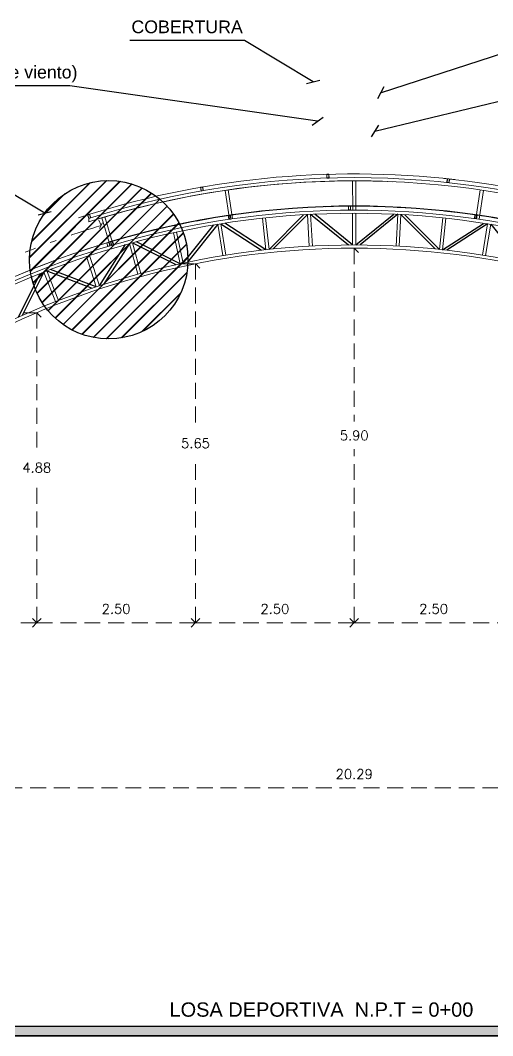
# Model space of a CAD drawing. Header units: metres. Extents: x 772934 to 773467, y 8442002 to 8442594.
# Drawn here: x 773136.92 to 773144.36, y 8442246.42 to 8442262.42 of the extents above; entities that cross this region are included whole.
import ezdxf

# ---------------------------------------------------------------- set-up
doc = ezdxf.new("R2010")
doc.units = ezdxf.units.M
doc.header["$PDMODE"] = 66
doc.linetypes.add('DASHDOT', pattern=[1, 0.5, -0.25, 0, -0.25])
doc.linetypes.add('DASHED2', pattern=[0.375, 0.25, -0.125])
for name, color, linetype, lineweight in [('0.15', 56, 'Continuous', 15), ('COTAS-01', 1, 'Continuous', 9), ('ELEMENTOS', 2, 'Continuous', 5), ('MURO...', 112, 'Continuous', 30), ('N.P.T', 61, 'DASHDOT', 9), ('TUB LAC 40x60', 5, 'Continuous', 13), ('TUB LAC 50x70', 88, 'Continuous', 13)]:
    doc.layers.add(name, color=color, linetype=linetype, lineweight=lineweight)
doc.layers.add('C-ROAD-PROF-PROJ', color=92, linetype='Continuous')
doc.layers.add('TEXTOS-CHICOS-03', color=3, linetype='Continuous')
doc.layers.add('DE JUEGO', color=7, linetype='DASHED2', lineweight=15, plot=False)
doc.styles.add('ARIAL', font='arial.ttf', dxfattribs={"width": 1.1})
doc.styles.get("Standard").update_dxf_attribs({"font": 'simplex.shx'})
doc.dimstyles.new('ESC. 1.1000 sin linea', dxfattribs={"dimscale": 0.689, "dimtxt": 0.22, "dimasz": 0.2, "dimexe": 0.03, "dimexo": 0.3, "dimgap": 0.2055, "dimtad": 1, "dimtih": 1, "dimtoh": 1, "dimzin": 1, "dimdsep": 46, "dimtxsty": 'Standard', "dimblk": 'OBLIQUE', "dimcen": 1, "dimclrd": 3, "dimclre": 2, "dimclrt": 256, "dimazin": 0, "dimtfac": 1, "dimtmove": 2, "dimatfit": 2, "dimldrblk": 'OBLIQUE', "dimfxl": 0.15, "dimtfillclr": 1, "dimlwd": -1, "dimlwe": -1, "dimarcsym": 0})
doc.dimstyles.new('ISO-25', dxfattribs={"dimscale": 0, "dimtxt": 0.18, "dimasz": 0.08, "dimexe": 0.09, "dimexo": 0.5, "dimgap": 0.35, "dimtad": 0, "dimtih": 1, "dimtoh": 1, "dimzin": 3, "dimtxsty": 'Standard', "dimblk": 'OBLIQUE', "dimcen": -3, "dimclrd": 256, "dimclre": 256, "dimadec": 0, "dimazin": 0, "dimtfac": 1, "dimtmove": 2, "dimatfit": 2, "dimldrblk": 'OBLIQUE', "dimfxl": 1, "dimfxlon": 1, "dimtolj": 2, "dimarcsym": 0})

# ---------------------------------------------------------------- blocks, each defined once
blk = doc.blocks.new('_Oblique')
at = {"color": 0, "linetype": 'ByBlock', "lineweight": -2}
blk.add_line((-0.5, -0.5), (0.5, 0.5), dxfattribs=at)
blk = doc.blocks.new('*D134')
at = {"layer": 'DE JUEGO', "color": 2, "transparency": 16777216}
for p, q in [((773136.972, 8442257.812), (773137.158, 8442257.812)), ((773136.972, 8442252.929), (773137.158, 8442252.929))]:
    blk.add_line(p, q, dxfattribs=at)
at = {"layer": 'DE JUEGO', "color": 3, "transparency": 16777216}
for p, q in [((773137.178, 8442257.812), (773137.178, 8442255.588)), ((773137.178, 8442252.929), (773137.178, 8442255.153))]:
    blk.add_line(p, q, dxfattribs=at)
at = {"layer": 'Defpoints', "color": 0, "transparency": 16777216}
for p in [(773137.178, 8442257.812), (773137.178, 8442252.929), (773137.178, 8442252.929)]:
    blk.add_point(p, dxfattribs=at)
at = {"layer": 'DE JUEGO', "color": 3, "transparency": 16777216, "xscale": 0.1378000000000003, "yscale": 0.1378000000000003, "zscale": 0.1378000000000003}
for p, rotation in [((773137.178, 8442257.812), 90), ((773137.178, 8442252.929), 270)]:
    blk.add_blockref('_Oblique', p, dxfattribs=dict(at, rotation=rotation))
at = {"layer": 'DE JUEGO', "transparency": 16777216, "insert": (773137.178, 8442255.371), "char_height": 0.1516, "attachment_point": 5}
blk.add_mtext('4.88', dxfattribs=at)
blk = doc.blocks.new('*D135')
at = {"layer": 'DE JUEGO', "color": 2, "transparency": 16777216}
for p, q in [((773139.472, 8442258.583), (773139.658, 8442258.583)), ((773139.472, 8442252.929), (773139.658, 8442252.929))]:
    blk.add_line(p, q, dxfattribs=at)
at = {"layer": 'DE JUEGO', "color": 3, "transparency": 16777216}
for p, q in [((773139.678, 8442258.583), (773139.678, 8442255.973)), ((773139.678, 8442252.929), (773139.678, 8442255.539))]:
    blk.add_line(p, q, dxfattribs=at)
at = {"layer": 'Defpoints', "color": 0, "transparency": 16777216}
for p in [(773139.678, 8442258.583), (773139.678, 8442252.929), (773139.678, 8442252.929)]:
    blk.add_point(p, dxfattribs=at)
at = {"layer": 'DE JUEGO', "color": 3, "transparency": 16777216, "xscale": 0.1378000000000003, "yscale": 0.1378000000000003, "zscale": 0.1378000000000003}
for p, rotation in [((773139.678, 8442258.583), 90), ((773139.678, 8442252.929), 270)]:
    blk.add_blockref('_Oblique', p, dxfattribs=dict(at, rotation=rotation))
at = {"layer": 'DE JUEGO', "transparency": 16777216, "insert": (773139.678, 8442255.756), "char_height": 0.1516, "attachment_point": 5}
blk.add_mtext('5.65', dxfattribs=at)
blk = doc.blocks.new('*D136')
at = {"layer": 'DE JUEGO', "color": 3, "transparency": 16777216}
for p, q in [((773142.178, 8442258.829), (773142.178, 8442256.097)), ((773142.178, 8442252.929), (773142.178, 8442255.662))]:
    blk.add_line(p, q, dxfattribs=at)
at = {"layer": 'DE JUEGO', "color": 2, "transparency": 16777216}
for p, q in [((773142.385, 8442258.829), (773142.199, 8442258.829)), ((773141.972, 8442252.929), (773142.158, 8442252.929))]:
    blk.add_line(p, q, dxfattribs=at)
at = {"layer": 'Defpoints', "color": 0, "transparency": 16777216}
for p in [(773142.178, 8442258.829), (773142.178, 8442252.929), (773142.178, 8442252.929)]:
    blk.add_point(p, dxfattribs=at)
at = {"layer": 'DE JUEGO', "color": 3, "transparency": 16777216, "xscale": 0.1378000000000003, "yscale": 0.1378000000000003, "zscale": 0.1378000000000003}
for p, rotation in [((773142.178, 8442258.829), 90), ((773142.178, 8442252.929), 270)]:
    blk.add_blockref('_Oblique', p, dxfattribs=dict(at, rotation=rotation))
at = {"layer": 'DE JUEGO', "transparency": 16777216, "insert": (773142.178, 8442255.879), "char_height": 0.1516, "attachment_point": 5}
blk.add_mtext('5.90', dxfattribs=at)
blk = doc.blocks.new('*D143')
at = {"layer": 'DE JUEGO', "color": 2, "transparency": 16777216}
for p, q in [((773142.178, 8442253.136), (773142.178, 8442252.95)), ((773144.678, 8442253.136), (773144.678, 8442252.95))]:
    blk.add_line(p, q, dxfattribs=at)
at = {"layer": 'DE JUEGO', "color": 3, "transparency": 16777216}
blk.add_line((773144.678, 8442252.929), (773142.178, 8442252.929), dxfattribs=at)
at = {"layer": 'Defpoints', "color": 0, "transparency": 16777216}
for p in [(773142.178, 8442252.929), (773142.178, 8442252.929), (773144.678, 8442252.929)]:
    blk.add_point(p, dxfattribs=at)
at = {"layer": 'DE JUEGO', "color": 3, "transparency": 16777216, "xscale": 0.1378000000000003, "yscale": 0.1378000000000003, "zscale": 0.1378000000000003, "rotation": 180}
blk.add_blockref('_Oblique', (773142.178, 8442252.929), dxfattribs=at)
at = {"layer": 'DE JUEGO', "color": 3, "transparency": 16777216, "xscale": 0.1378000000000003, "yscale": 0.1378000000000003, "zscale": 0.1378000000000003}
blk.add_blockref('_Oblique', (773144.678, 8442252.929), dxfattribs=at)
at = {"layer": 'DE JUEGO', "transparency": 16777216, "insert": (773143.428, 8442253.147), "char_height": 0.1516, "attachment_point": 5}
blk.add_mtext('2.50', dxfattribs=at)
blk = doc.blocks.new('*D144')
at = {"layer": 'DE JUEGO', "color": 2, "transparency": 16777216}
for p, q in [((773139.678, 8442253.136), (773139.678, 8442252.95)), ((773142.178, 8442253.136), (773142.178, 8442252.95))]:
    blk.add_line(p, q, dxfattribs=at)
at = {"layer": 'DE JUEGO', "color": 3, "transparency": 16777216}
blk.add_line((773142.178, 8442252.929), (773139.678, 8442252.929), dxfattribs=at)
at = {"layer": 'Defpoints', "color": 0, "transparency": 16777216}
for p in [(773139.678, 8442252.929), (773139.678, 8442252.929), (773142.178, 8442252.929)]:
    blk.add_point(p, dxfattribs=at)
at = {"layer": 'DE JUEGO', "color": 3, "transparency": 16777216, "xscale": 0.1378000000000003, "yscale": 0.1378000000000003, "zscale": 0.1378000000000003, "rotation": 180}
blk.add_blockref('_Oblique', (773139.678, 8442252.929), dxfattribs=at)
at = {"layer": 'DE JUEGO', "color": 3, "transparency": 16777216, "xscale": 0.1378000000000003, "yscale": 0.1378000000000003, "zscale": 0.1378000000000003}
blk.add_blockref('_Oblique', (773142.178, 8442252.929), dxfattribs=at)
at = {"layer": 'DE JUEGO', "transparency": 16777216, "insert": (773140.928, 8442253.147), "char_height": 0.1516, "attachment_point": 5}
blk.add_mtext('2.50', dxfattribs=at)
blk = doc.blocks.new('*D145')
at = {"layer": 'DE JUEGO', "color": 2, "transparency": 16777216}
for p, q in [((773137.178, 8442253.136), (773137.178, 8442252.95)), ((773139.678, 8442253.136), (773139.678, 8442252.95))]:
    blk.add_line(p, q, dxfattribs=at)
at = {"layer": 'DE JUEGO', "color": 3, "transparency": 16777216}
blk.add_line((773139.678, 8442252.929), (773137.178, 8442252.929), dxfattribs=at)
at = {"layer": 'Defpoints', "color": 0, "transparency": 16777216}
for p in [(773137.178, 8442252.929), (773137.178, 8442252.929), (773139.678, 8442252.929)]:
    blk.add_point(p, dxfattribs=at)
at = {"layer": 'DE JUEGO', "color": 3, "transparency": 16777216, "xscale": 0.1378000000000003, "yscale": 0.1378000000000003, "zscale": 0.1378000000000003, "rotation": 180}
blk.add_blockref('_Oblique', (773137.178, 8442252.929), dxfattribs=at)
at = {"layer": 'DE JUEGO', "color": 3, "transparency": 16777216, "xscale": 0.1378000000000003, "yscale": 0.1378000000000003, "zscale": 0.1378000000000003}
blk.add_blockref('_Oblique', (773139.678, 8442252.929), dxfattribs=at)
at = {"layer": 'DE JUEGO', "transparency": 16777216, "insert": (773138.428, 8442253.147), "char_height": 0.1516, "attachment_point": 5}
blk.add_mtext('2.50', dxfattribs=at)
blk = doc.blocks.new('*D146')
at = {"layer": 'DE JUEGO', "color": 2, "transparency": 16777216}
for p, q in [((773134.678, 8442253.136), (773134.678, 8442252.95)), ((773137.178, 8442253.136), (773137.178, 8442252.95))]:
    blk.add_line(p, q, dxfattribs=at)
at = {"layer": 'DE JUEGO', "color": 3, "transparency": 16777216}
blk.add_line((773137.178, 8442252.929), (773134.678, 8442252.929), dxfattribs=at)
at = {"layer": 'Defpoints', "color": 0, "transparency": 16777216}
for p in [(773134.678, 8442252.929), (773134.678, 8442252.929), (773137.178, 8442252.929)]:
    blk.add_point(p, dxfattribs=at)
at = {"layer": 'DE JUEGO', "color": 3, "transparency": 16777216, "xscale": 0.1378000000000003, "yscale": 0.1378000000000003, "zscale": 0.1378000000000003, "rotation": 180}
blk.add_blockref('_Oblique', (773134.678, 8442252.929), dxfattribs=at)
at = {"layer": 'DE JUEGO', "color": 3, "transparency": 16777216, "xscale": 0.1378000000000003, "yscale": 0.1378000000000003, "zscale": 0.1378000000000003}
blk.add_blockref('_Oblique', (773137.178, 8442252.929), dxfattribs=at)
at = {"layer": 'DE JUEGO', "transparency": 16777216, "insert": (773135.928, 8442253.147), "char_height": 0.1516, "attachment_point": 5}
blk.add_mtext('2.50', dxfattribs=at)
blk = doc.blocks.new('*D148')
at = {"layer": 'DE JUEGO', "color": 2, "transparency": 16777216}
for p, q in [((773132.033, 8442250.533), (773132.033, 8442250.347)), ((773152.324, 8442250.533), (773152.324, 8442250.347))]:
    blk.add_line(p, q, dxfattribs=at)
at = {"layer": 'DE JUEGO', "color": 3, "transparency": 16777216}
blk.add_line((773152.324, 8442250.326), (773132.033, 8442250.326), dxfattribs=at)
at = {"layer": 'Defpoints', "color": 0, "transparency": 16777216}
for p in [(773132.033, 8442250.326), (773132.033, 8442250.326), (773152.324, 8442250.326)]:
    blk.add_point(p, dxfattribs=at)
at = {"layer": 'DE JUEGO', "color": 3, "transparency": 16777216, "xscale": 0.1378000000000003, "yscale": 0.1378000000000003, "zscale": 0.1378000000000003, "rotation": 180}
blk.add_blockref('_Oblique', (773132.033, 8442250.326), dxfattribs=at)
at = {"layer": 'DE JUEGO', "color": 3, "transparency": 16777216, "xscale": 0.1378000000000003, "yscale": 0.1378000000000003, "zscale": 0.1378000000000003}
blk.add_blockref('_Oblique', (773152.324, 8442250.326), dxfattribs=at)
at = {"layer": 'DE JUEGO', "transparency": 16777216, "insert": (773142.178, 8442250.544), "char_height": 0.1516, "attachment_point": 5}
blk.add_mtext('20.29', dxfattribs=at)

msp = doc.modelspace()

# ---------------------------------------------------------------- hatches: boundary and pattern name
at = {"layer": '0.15'}
h = msp.add_hatch(dxfattribs=at)
h.set_pattern_fill('GRAVEL', scale=0.005)
h.set_pattern_definition([(228.0127875, (200.93346, 72.452232), (-1.01600000007979, -1.142999999929089), [0.017086072, -1.6915241819783]), (184.969741, (200.9220303, 72.439532), (1.523999999397025, 0.1270000072348962), [0.029320236, -2.9027024446762]), (132.5104471, (200.89282, 72.436992), (1.270000000536375, -1.396999999512298), [0.020674076, -2.046736139705]), (267.273689, (200.84329, 72.405242), (0.1270000002659863, 2.539999999986656), [0.026700226, -2.6433218712869]), (292.83365418, (200.84202, 72.378572), (-0.6350000000531705, 1.523999999977773), [0.026181685, -2.5919903872672]), (357.273689, (200.85218, 72.354442), (-2.539999999986656, 0.1270000002659864), [0.026700226, -2.6433218712869]), (37.69424047, (200.8788503, 72.353172), (-1.650999999926795, -1.270000000095021), [0.035309683, -3.4956557657124]), (72.25532837, (200.9067903, 72.374762), (0.8890000002389645, 2.793999999923943), [0.033335976, -3.3002628300952]), (121.42956562, (200.91695, 72.406512), (-1.016000000144156, 1.650999999911301), [0.02679065, -2.6522772849356]), (175.2363583, (200.90298, 72.429372), (1.396999999979976, -0.127000000219463), [0.030585664, -1.4986968475]), (222.3974378, (200.8725003, 72.4319118), (-1.523999999951233, -1.3970000000532), [0.039553896, -3.9158386256088]), (138.81407483, (200.96902, 72.403972), (-0.888999999946675, 0.762000000061959), [0.013500227, -1.3365282912172]), (171.4692344, (200.95886, 72.412862), (1.651000000044483, -0.253999999711867), [0.025684099, -2.542731949852]), (225, (200.93346, 72.41667), (-2e-17, -0.127), [0.017960467, -0.1616446554214]), (203.19859051, (200.92457, 72.431912), (0.635000000017305, 0.253999999955467), [0.009672066, -0.9575311184447]), (291.80140949, (200.91568, 72.428102), (-0.127000000026575, 0.380999999991144), [0.013678281, -0.6702376495]), (30.96375653, (200.92076, 72.415402), (0.38100000000932, 0.253999999986056), [0.022215983, -0.7183149076455]), (161.56505118, (200.93981, 72.42683), (0.25400000000663, -0.12699999998669), [0.016064357, -0.3855449058414]), (16.389540334, (200.84202, 72.428102), (1.270000000000007, 0.381000000000012), [0.0225044, -2.227941333627]), (70.34617594, (200.86361, 72.434452), (-0.508000000046466, -1.396999999983521), [0.018879947, -1.86911078391]), (293.19859051, (200.93981, 72.452232), (-0.253999999955663, 0.635000000017764), [0.019344005, -0.9478591794447]), (343.61045967, (200.94743, 72.434452), (-1.270000000026615, 0.380999999911143), [0.0225044, -2.227941333627]), (339.44395478, (200.84202, 72.349362), (-0.634999999999993, 0.25400000000001), [0.02170176, -1.0633867156553]), (294.7751406, (200.86234, 72.341742), (-0.635000000755847, 1.396999999656363), [0.018183606, -1.800179669036]), (66.80140949, (200.94108, 72.325232), (0.253999999960115, 0.635000000015965), [0.019344005, -0.9478591794447]), (17.35402464, (200.9487, 72.343012), (-1.650999999967151, -0.508000000106623), [0.021289137, -2.10761879901]), (69.44395478, (200.87885, 72.325232), (-0.254000000004423, -0.634999999998232), [0.01085088, -1.0742375956553]), (101.309932474, (200.93346, 72.325232), (-0.12700000000002, 0.50800000000002), [0.00647573, -0.6410997482263]), (165.963756532, (200.93219, 72.331582), (0.38099999999998, -0.12699999999999), [0.026181685, -0.4974527294534]), (186.00900596, (200.90679, 72.337932), (1.269999999993269, 0.1270000000664677), [0.02426335, -2.4020682431668]), (303.69006753, (200.92076, 72.403972), (-0.12700000001765, 0.25399999999119), [0.018316194, -0.439588817984]), (353.15722659, (200.9309203, 72.388732), (2.159000000013284, -0.2539999998869697), [0.031977838, -3.1658004532516]), (60.9453959, (200.96267, 72.384922), (-0.508000000013984, -0.888999999992013), [0.013075412, -1.2944696159055]), (90, (200.96902, 72.39635), (-0.127, 0.127), [0.00762, -0.11938]), (120.25643716, (200.90425, 72.341742), (0.507999999937858, -0.88900000003549), [0.017643348, -1.74669703866]), (48.0127875, (200.89536, 72.356982), (1.016000000083767, 1.14299999992551), [0.034172144, -1.6744381099782]), (0, (200.91822, 72.38238), (0.127, 0.127), [0.03302, -0.09398]), (325.3048465, (200.95124, 72.382382), (1.270000000481077, -0.888999999312729), [0.020080478, -1.987965836207]), (254.0546041, (200.96775, 72.370952), (-0.126999999991128, -0.508000000002237), [0.018491454, -0.9060825019386]), (207.64597536, (200.9626703, 72.353172), (-2.413000000088668, -1.269999999831538), [0.030107255, -2.9806232211469]), (175.42607874, (200.9360003, 72.339202), (-1.650999999999941, 0.126999999999974), [0.031851473, -3.153292322812])])
h.paths.add_polyline_path([(773150.148, 8442246.574), (773132.148, 8442246.574), (773132.148, 8442246.424), (773150.148, 8442246.424)])
at = {"layer": 'MURO...'}
h = msp.add_hatch(dxfattribs=at)
h.set_pattern_fill('JIS_LC_20A', color=0, scale=0.008)
h.set_pattern_definition([(45, (772153.81358, 8442165.59632), (-0.113137085, 0.113137085), []), (45, (772153.82158, 8442165.59632), (-0.113137085, 0.113137085), [])])
h.paths.add_polyline_path([(773137.064, 8442258.647, 1), (773139.56, 8442258.647, 1)])

# ---------------------------------------------------------------- linework, layer by layer
at = {"flags": 128}
for points in [[(773132.148, 8442246.574), (773150.148, 8442246.574)], [(773132.148, 8442246.424), (773150.148, 8442246.424)]]:
    msp.add_lwpolyline(points, dxfattribs=at)
msp.add_lwpolyline([(773132.148, 8442246.574), (773150.148, 8442246.574), (773150.148, 8442246.424), (773132.148, 8442246.424)], close=True)
at = {"ltscale": 0.05}
msp.add_arc((773141.979, 8442246.752), 12.716, 97.5446, 98.4458, dxfattribs=at)
at = {"layer": 'C-ROAD-PROF-PROJ', "ltscale": 0.05}
msp.add_arc((773142.181, 8442246.035), 13.455, 73.3338, 106.6829, dxfattribs=at)
at = {"layer": 'DE JUEGO'}
for centre, radius, start, end in [((773142.178, 8442246.056), 13.434, 73.2534, 98.848), ((773142.171, 8442246.047), 13.441, 97.9626, 123.5403)]:
    msp.add_arc(centre, radius, start, end, dxfattribs=at)
at = {"layer": 'ELEMENTOS'}
for centre, radius, start, end in [((773142.178, 8442246.032), 13.967, 83.494, 108.1202), ((773142.178, 8442246.029), 13.97, 71.8786, 84.1934), ((773142.171, 8442246.048), 13.44, 106.6583, 123.5409)]:
    msp.add_arc(centre, radius, start, end, dxfattribs=at)
at = {"layer": 'MURO...'}
for p, q in [((773140.836, 8442258.809), (773141.379, 8442259.355)), ((773141.442, 8442259.359), (773140.903, 8442258.816)), ((773141.492, 8442259.362), (773142.086, 8442258.879)), ((773142.153, 8442258.879), (773141.556, 8442259.365)), ((773142.203, 8442258.879), (773142.801, 8442259.365)), ((773142.864, 8442259.362), (773142.271, 8442258.879)), ((773142.914, 8442259.359), (773143.453, 8442258.816)), ((773143.52, 8442258.809), (773142.978, 8442259.355)), ((773139.485, 8442258.594), (773139.966, 8442259.195)), ((773140.029, 8442259.205), (773139.551, 8442258.608)), ((773140.078, 8442259.213), (773140.72, 8442258.796)), ((773140.787, 8442258.804), (773140.141, 8442259.223)), ((773143.57, 8442258.804), (773144.216, 8442259.219)), ((773144.279, 8442259.213), (773143.637, 8442258.796)), ((773144.328, 8442259.205), (773144.806, 8442258.608)), ((773138.688, 8442258.915), (773139.37, 8442258.569)), ((773139.436, 8442258.583), (773138.749, 8442258.931)), ((773138.164, 8442258.236), (773138.578, 8442258.885)), ((773138.639, 8442258.902), (773138.228, 8442258.257)), ((773137.29, 8442258.452), (773136.949, 8442257.767)), ((773137.337, 8442258.47), (773138.052, 8442258.199)), ((773138.116, 8442258.22), (773137.396, 8442258.493)), ((773136.888, 8442257.74), (773137.231, 8442258.429))]:
    msp.add_line(p, q, dxfattribs=at)
msp.add_circle((773138.312, 8442258.647), 1.248, dxfattribs=at)
at = {"layer": 'N.P.T', "color": 173, "true_color": 0x4b5ece}
msp.add_line((773138.194, 8442259.188), (773138.156, 8442259.27), dxfattribs=at)
at = {"layer": 'N.P.T', "color": 175, "true_color": 0x4d4db3}
msp.add_arc((773142.171, 8442246.048), 13.728, 106.8371, 112.1384, dxfattribs=at)
at = {"layer": 'TUB LAC 40x60'}
for points in [[(773141.747, 8442259.933), (773141.782, 8442259.933), (773141.781, 8442259.993), (773141.746, 8442259.993)], [(773141.749, 8442259.935), (773141.779, 8442259.936), (773141.778, 8442259.991), (773141.748, 8442259.99)], [(773143.638, 8442259.862), (773143.673, 8442259.859), (773143.679, 8442259.918), (773143.644, 8442259.922)], [(773143.641, 8442259.865), (773143.671, 8442259.862), (773143.677, 8442259.916), (773143.647, 8442259.919)], [(773139.767, 8442259.729), (773139.802, 8442259.735), (773139.791, 8442259.794), (773139.757, 8442259.788)], [(773139.769, 8442259.732), (773139.799, 8442259.737), (773139.789, 8442259.791), (773139.76, 8442259.786)], [(773142.086, 8442259.43), (773142.121, 8442259.43), (773142.121, 8442259.49), (773142.086, 8442259.49)], [(773142.089, 8442259.433), (773142.119, 8442259.433), (773142.119, 8442259.488), (773142.089, 8442259.488)], [(773137.996, 8442259.296), (773138.029, 8442259.306), (773138.011, 8442259.363), (773137.978, 8442259.353)], [(773137.997, 8442259.299), (773138.026, 8442259.308), (773138.009, 8442259.36), (773137.981, 8442259.351)], [(773140.201, 8442259.283), (773140.236, 8442259.288), (773140.228, 8442259.347), (773140.193, 8442259.343)], [(773140.203, 8442259.286), (773140.233, 8442259.29), (773140.226, 8442259.344), (773140.196, 8442259.34)], [(773144.071, 8442259.296), (773144.106, 8442259.291), (773144.115, 8442259.35), (773144.08, 8442259.355)], [(773144.074, 8442259.298), (773144.104, 8442259.294), (773144.112, 8442259.348), (773144.082, 8442259.352)], [(773138.357, 8442258.873), (773138.39, 8442258.883), (773138.373, 8442258.94), (773138.34, 8442258.93)], [(773138.358, 8442258.876), (773138.387, 8442258.884), (773138.372, 8442258.937), (773138.343, 8442258.929)]]:
    msp.add_lwpolyline(points, close=True, dxfattribs=at)
at = {"layer": 'TUB LAC 40x60', "color": 142}
for points in [[(773138.297, 8442258.855), (773138.33, 8442258.865), (773138.314, 8442258.922), (773138.28, 8442258.912)], [(773138.299, 8442258.858), (773138.327, 8442258.866), (773138.312, 8442258.919), (773138.283, 8442258.911)]]:
    msp.add_lwpolyline(points, close=True, dxfattribs=at)
at = {"layer": 'TUB LAC 50x70'}
for p, q in [((773142.153, 8442259.889), (773142.154, 8442259.429)), ((773142.203, 8442259.889), (773142.204, 8442259.429)), ((773140.145, 8442259.739), (773140.212, 8442259.284)), ((773140.195, 8442259.747), (773140.261, 8442259.291)), ((773144.163, 8442259.746), (773144.096, 8442259.291)), ((773144.212, 8442259.739), (773144.146, 8442259.284)), ((773137.996, 8442259.243), (773137.996, 8442259.296)), ((773138.204, 8442259.307), (773138.335, 8442258.866)), ((773138.251, 8442259.321), (773138.383, 8442258.881)), ((773140.734, 8442259.301), (773140.787, 8442258.804)), ((773140.783, 8442259.306), (773140.836, 8442258.809)), ((773141.442, 8442259.359), (773141.469, 8442258.86)), ((773141.492, 8442259.362), (773141.519, 8442258.862)), ((773142.153, 8442259.379), (773142.153, 8442258.879)), ((773142.203, 8442259.379), (773142.203, 8442258.879)), ((773142.864, 8442259.362), (773142.838, 8442258.862)), ((773142.914, 8442259.359), (773142.888, 8442258.86)), ((773143.573, 8442259.306), (773143.52, 8442258.809)), ((773143.623, 8442259.301), (773143.57, 8442258.804)), ((773139.379, 8442259.082), (773139.485, 8442258.594)), ((773140.029, 8442259.205), (773140.108, 8442258.711)), ((773140.078, 8442259.213), (773140.158, 8442258.719)), ((773144.279, 8442259.213), (773144.199, 8442258.719)), ((773144.328, 8442259.205), (773144.248, 8442258.711)), ((773138.688, 8442258.915), (773138.819, 8442258.432)), ((773139.33, 8442259.072), (773139.436, 8442258.583)), ((773138.639, 8442258.902), (773138.771, 8442258.419)), ((773137.959, 8442258.695), (773138.116, 8442258.22)), ((773138.006, 8442258.711), (773138.164, 8442258.236)), ((773137.29, 8442258.452), (773137.473, 8442257.987)), ((773137.337, 8442258.471), (773137.519, 8442258.005))]:
    msp.add_line(p, q, dxfattribs=at)
for centre, radius, start, end in [((773142.178, 8442246.032), 13.908, 72.4934, 107.5018), ((773142.178, 8442246.032), 13.858, 72.4282, 107.567), ((773142.178, 8442246.029), 13.86, 87.5341, 107.5018), ((773142.178, 8442246.029), 13.4, 31.9944, 148.0042), ((773142.178, 8442246.029), 13.35, 32.0556, 147.943), ((773142.178, 8442246.029), 12.85, 32.7406, 147.2579), ((773142.178, 8442246.029), 12.8, 32.8847, 147.1139)]:
    msp.add_arc(centre, radius, start, end, dxfattribs=at)

# ---------------------------------------------------------------- block references
at = {"layer": 'N.P.T', "color": 175, "true_color": 0x4d4db3, "xscale": 0.08, "yscale": 0.08, "zscale": 0.08, "rotation": 16.83712791358485}
msp.add_blockref('_Oblique', (773138.194, 8442259.188), dxfattribs=at)

# ---------------------------------------------------------------- texts
at = {"layer": 'TEXTOS-CHICOS-03', "style": 'ARIAL'}
for s, p in [('COBERTURA ', (773138.669, 8442262.215)), ('COBERTURA ( rompe viento)', (773134.109, 8442261.502))]:
    msp.add_text(s, height=0.2, rotation=360, dxfattribs=at).set_placement(p)
msp.add_text('LOSA DEPORTIVA  N.P.T = 0+00', height=0.225, dxfattribs=at).set_placement((773139.269, 8442246.723))

# ---------------------------------------------------------------- dimensions: what is measured, and where the dimension line sits
at = {"layer": 'DE JUEGO'}
for base, p1, p2, picture, middle in [((773142.178, 8442252.929), (773142.178, 8442258.829), (773142.178, 8442252.929), '*D136', (773142.178, 8442255.879)), ((773139.678, 8442252.929), (773139.678, 8442258.583), (773139.678, 8442252.929), '*D135', (773139.678, 8442255.756)), ((773137.178, 8442252.929), (773137.178, 8442257.812), (773137.178, 8442252.929), '*D134', (773137.178, 8442255.371))]:
    dim = msp.add_linear_dim(base=base, p1=p1, p2=p2, angle=90, dimstyle='ESC. 1.1000 sin linea', dxfattribs=at)
    dim.commit()
    dim.dimension.update_dxf_attribs({"geometry": picture, "text_midpoint": middle})
for base, p1, p2, picture, middle in [((773134.678, 8442252.929), (773137.178, 8442252.929), (773134.678, 8442252.929), '*D146', (773135.928, 8442253.147)), ((773137.178, 8442252.929), (773139.678, 8442252.929), (773137.178, 8442252.929), '*D145', (773138.428, 8442253.147)), ((773139.678, 8442252.929), (773142.178, 8442252.929), (773139.678, 8442252.929), '*D144', (773140.928, 8442253.147)), ((773142.178, 8442252.929), (773144.678, 8442252.929), (773142.178, 8442252.929), '*D143', (773143.428, 8442253.147)), ((773132.033, 8442250.326), (773152.324, 8442250.326), (773132.033, 8442250.326), '*D148', (773142.178, 8442250.544))]:
    dim = msp.add_linear_dim(base=base, p1=p1, p2=p2, dimstyle='ESC. 1.1000 sin linea', dxfattribs=at)
    dim.commit()
    dim.dimension.update_dxf_attribs({"geometry": picture, "text_midpoint": middle})

# ---------------------------------------------------------------- leaders
at = {"layer": 'COTAS-01', "color": 1}
for points in [[(773141.532, 8442261.45), (773140.45, 8442262.1), (773138.642, 8442262.1)], [(773142.594, 8442261.278), (773144.551, 8442261.912), (773145.784, 8442261.912)], [(773141.602, 8442260.829), (773137.697, 8442261.386), (773134.106, 8442261.386)], [(773142.503, 8442260.674), (773145.415, 8442261.373), (773151.078, 8442261.378)], [(773137.303, 8442259.382), (773135.83, 8442260.257), (773133.439, 8442260.257)]]:
    msp.add_leader(points, dimstyle='ISO-25', override={"dimscale": 1, "dimtxt": 0.2, "dimasz": 0.15, "dimexe": 0.12, "dimexo": 0.15, "dimgap": 0.0625, "dimcen": 0.2, "dimclrd": 1, "dimclre": 1}, dxfattribs=at)

doc.saveas('drawing.dxf')
